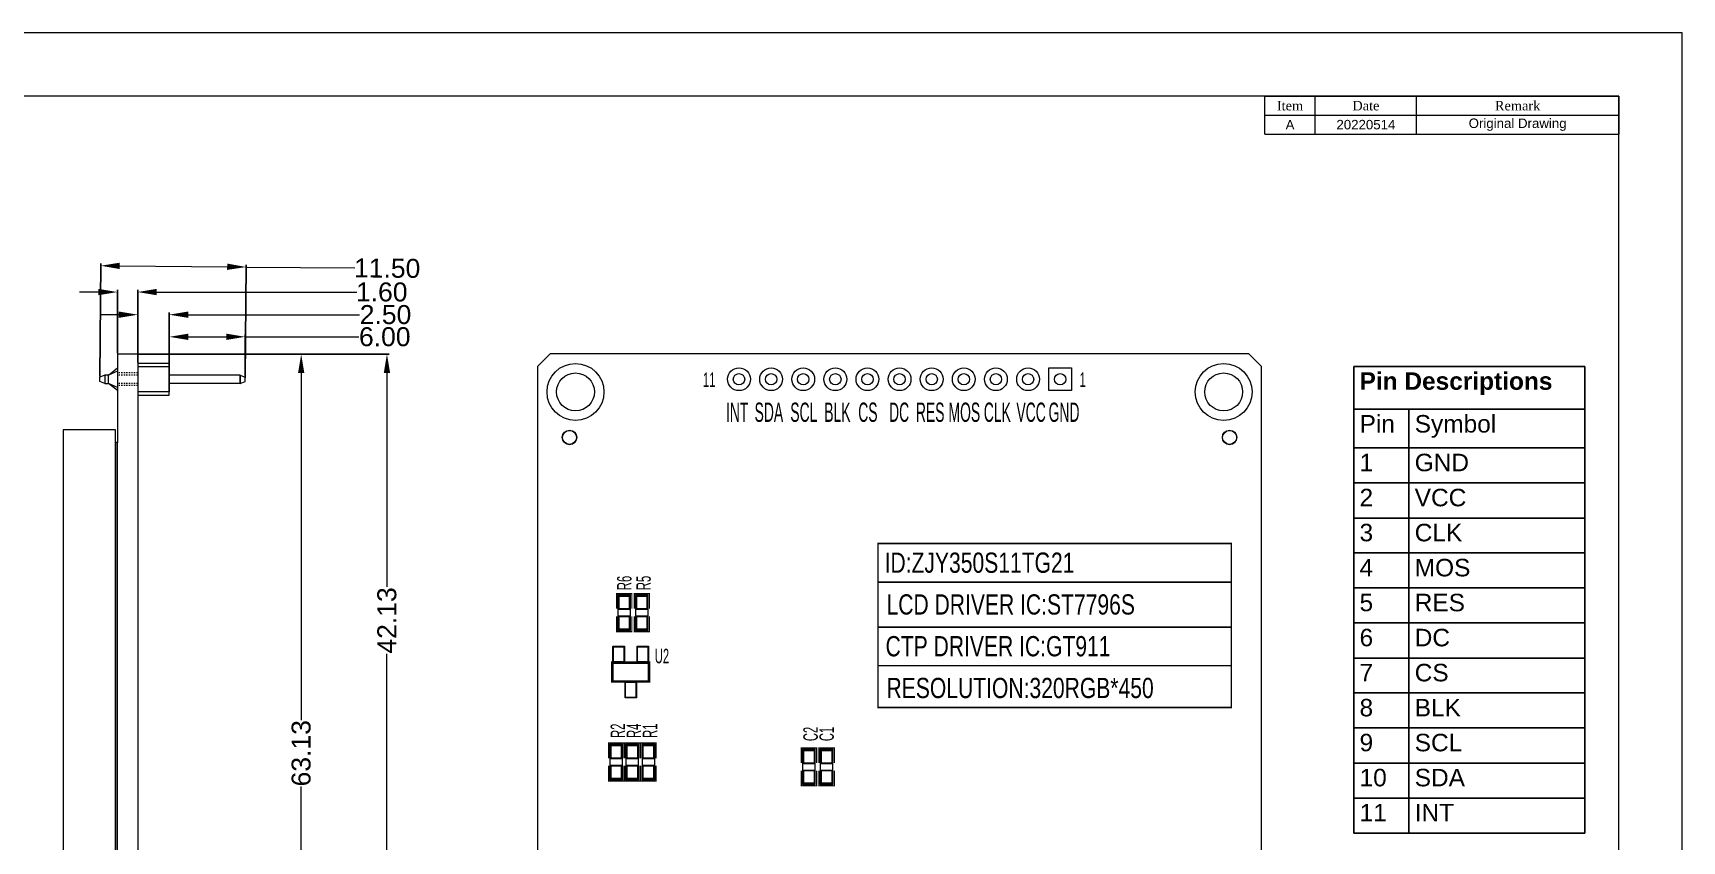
# Model space of a CAD drawing. Header units: millimetres. Extents: x 0 to 240, y 0 to 160.
# Drawn here: x 109.6 to 240, y 96.1 to 160 of the extents above; entities that cross this region are included whole.
import ezdxf

# ---------------------------------------------------------------- set-up
doc = ezdxf.new("R2010")
doc.units = ezdxf.units.MM
doc.linetypes.add('HIDDEN', pattern=[0.2, 0.1, -0.1])
doc.layers.add('02___PRT_ALL_AXES', color=7, linetype='Continuous', lineweight=5)
doc.layers.add('DEFAULT_2', color=8, linetype='HIDDEN', lineweight=5)
for name, color, linetype in [('BG_OUTLINE', 254, 'Continuous'), ('BG_SILKSCREEN_TOP', 7, 'Continuous'), ('Frame', 7, 'Continuous'), ('PG_ASSEMBLY_TOP', 111, 'Continuous'), ('PG_SILKSCREEN_TOP', 7, 'Continuous'), ('PIN_PASTEMASK_TOP', 85, 'Continuous'), ('PIN_SOLDERMASK_BOTTOM', 85, 'Continuous'), ('PIN_SOLDERMASK_TOP', 85, 'Continuous'), ('RD_SILKSCREEN_TOP', 7, 'Continuous')]:
    doc.layers.add(name, color=color, linetype=linetype)
doc.styles.get("Standard").update_dxf_attribs({"font": 'arial.ttf'})
doc.dimstyles.get("Standard").update_dxf_attribs({"dimtxt": 1.5, "dimasz": 1.5, "dimexe": 0.18, "dimexo": 0.0625, "dimgap": 0.09, "dimtad": 0, "dimzin": 0, "dimdsep": 46, "dimtxsty": 'Standard', "dimcen": 0.09, "dimadec": 0, "dimazin": 0, "dimtfac": 1, "dimtofl": 0, "dimtmove": 0, "dimatfit": 3, "dimfxl": 1, "dimtolj": 1, "dimtzin": 0, "dimlwd": 0, "dimarcsym": 0})

# ---------------------------------------------------------------- blocks, each defined once
blk = doc.blocks.new('*T35')
at = {"color": 0, "linetype": 'ByBlock', "lineweight": -2, "transparency": 16777216}
for p, q in [((0, 0), (18.27, 0)), ((0, 0), (0, -36.89)), ((18.27, 0), (18.27, -36.89)), ((0, -3.38), (18.27, -3.38)), ((4.36, -3.38), (4.36, -36.89)), ((0, -6.44), (18.27, -6.44)), ((0, -9.21), (18.27, -9.21)), ((0, -11.98), (18.27, -11.98)), ((0, -14.74), (18.27, -14.74)), ((0, -17.51), (18.27, -17.51)), ((0, -20.28), (18.27, -20.28)), ((0, -23.05), (18.27, -23.05)), ((0, -25.81), (18.27, -25.81)), ((0, -28.58), (18.27, -28.58)), ((0, -31.35), (18.27, -31.35)), ((0, -34.12), (18.27, -34.12)), ((0, -36.89), (18.27, -36.89))]:
    blk.add_line(p, q, dxfattribs=at)
at = {"color": 0, "lineweight": 0, "transparency": 16777216, "attachment_point": 1}
for s, insert, char_height, width in [('{\\fArial|b1|i0|c0|p34;\\C256;Pin Descriptions }', (0.46, -0.46), 1.3838, 17.3458), ('Pin', (0.46, -3.84), 1.384, 3.4407), ('Symbol', (4.82, -3.84), 1.384, 12.9826), ('1', (0.46, -6.9), 1.38, 3.4407), ('GND', (4.82, -6.9), 1.384, 12.9826), ('2', (0.46, -9.67), 1.38, 3.4407), ('VCC', (4.82, -9.67), 1.384, 12.9826), ('3', (0.46, -12.44), 1.38, 3.4407), ('CLK', (4.82, -12.44), 1.384, 12.9826), ('4', (0.46, -15.21), 1.38, 3.4407), ('MOS', (4.82, -15.21), 1.384, 12.9826), ('5', (0.46, -17.97), 1.38, 3.4407), ('RES', (4.82, -17.97), 1.384, 12.9826), ('6', (0.46, -20.74), 1.38, 3.4407), ('DC', (4.82, -20.74), 1.384, 12.9826), ('7', (0.46, -23.51), 1.38, 3.4407), ('CS', (4.82, -23.51), 1.384, 12.9826), ('8', (0.46, -26.28), 1.38, 3.4407), ('BLK', (4.82, -26.28), 1.384, 12.9826), ('9', (0.46, -29.04), 1.38, 3.4407), ('SCL', (4.82, -29.04), 1.384, 12.9826), ('10', (0.46, -31.81), 1.384, 3.4407), ('SDA', (4.82, -31.81), 1.384, 12.9826), ('11', (0.46, -34.58), 1.384, 3.4407), ('INT', (4.82, -34.58), 1.384, 12.9826)]:
    blk.add_mtext(s, dxfattribs=dict(at, insert=insert, char_height=char_height, width=width))
blk = doc.blocks.new('*D69')
at = {"color": 0, "linetype": 'Continuous', "lineweight": -2, "transparency": 16777216}
for p, q in [((120.37, 132.85), (120.37, 136.16)), ((126.37, 132.85), (126.37, 136.16))]:
    blk.add_line(p, q, dxfattribs=at)
at = {"color": 0, "linetype": 'Continuous', "lineweight": 0, "transparency": 16777216}
for p, q in [((121.87, 135.98), (124.87, 135.98)), ((126.37, 135.98), (135.37, 135.98))]:
    blk.add_line(p, q, dxfattribs=at)
for points in [[(121.87, 136.23), (121.87, 135.73), (120.37, 135.98)], [(124.87, 136.23), (124.87, 135.73), (126.37, 135.98)]]:
    blk.add_solid(points, dxfattribs=at)
at = {"layer": 'Defpoints', "color": 0, "linetype": 'Continuous', "lineweight": 0, "transparency": 16777216}
for p in [(120.37, 135.98), (120.37, 132.79), (126.37, 132.79)]:
    blk.add_point(p, dxfattribs=at)
at = {"color": 0, "linetype": 'Continuous', "lineweight": 0, "transparency": 16777216, "insert": (137.41, 135.98), "char_height": 1.5, "attachment_point": 5}
blk.add_mtext('\\A1;6.00', dxfattribs=at)
blk = doc.blocks.new('*D70')
at = {"color": 0, "linetype": 'Continuous', "lineweight": 0, "transparency": 16777216}
for p, q in [((116.37, 137.73), (114.87, 137.73)), ((121.87, 137.73), (135.42, 137.73))]:
    blk.add_line(p, q, dxfattribs=at)
at = {"color": 0, "linetype": 'Continuous', "lineweight": -2, "transparency": 16777216}
for p, q in [((117.87, 133.94), (117.87, 137.91)), ((120.37, 133.94), (120.37, 137.91))]:
    blk.add_line(p, q, dxfattribs=at)
at = {"color": 0, "linetype": 'Continuous', "lineweight": 0, "transparency": 16777216}
for points in [[(116.37, 137.98), (116.37, 137.48), (117.87, 137.73)], [(121.87, 137.98), (121.87, 137.48), (120.37, 137.73)]]:
    blk.add_solid(points, dxfattribs=at)
at = {"layer": 'Defpoints', "color": 0, "linetype": 'Continuous', "lineweight": 0, "transparency": 16777216}
for p in [(120.37, 137.73), (117.87, 133.87), (120.37, 133.87)]:
    blk.add_point(p, dxfattribs=at)
at = {"color": 0, "linetype": 'Continuous', "lineweight": 0, "transparency": 16777216, "insert": (137.47, 137.73), "char_height": 1.5, "attachment_point": 5}
blk.add_mtext('\\A1;2.50', dxfattribs=at)
blk = doc.blocks.new('*D71')
at = {"color": 0, "linetype": 'Continuous', "lineweight": -2, "transparency": 16777216}
for p, q in [((116.27, 134.69), (116.27, 139.7)), ((117.87, 134.69), (117.87, 139.7))]:
    blk.add_line(p, q, dxfattribs=at)
at = {"color": 0, "linetype": 'Continuous', "lineweight": 0, "transparency": 16777216}
for p, q in [((114.77, 139.52), (113.27, 139.52)), ((119.37, 139.52), (135.21, 139.52))]:
    blk.add_line(p, q, dxfattribs=at)
for points in [[(114.77, 139.77), (114.77, 139.27), (116.27, 139.52)], [(119.37, 139.77), (119.37, 139.27), (117.87, 139.52)]]:
    blk.add_solid(points, dxfattribs=at)
at = {"layer": 'Defpoints', "color": 0, "linetype": 'Continuous', "lineweight": 0, "transparency": 16777216}
for p in [(117.87, 139.52), (116.27, 134.62), (117.87, 134.62)]:
    blk.add_point(p, dxfattribs=at)
at = {"color": 0, "linetype": 'Continuous', "lineweight": 0, "transparency": 16777216, "insert": (137.17, 139.52), "char_height": 1.5, "attachment_point": 5}
blk.add_mtext('\\A1;1.60', dxfattribs=at)
blk = doc.blocks.new('*D72')
at = {"color": 0, "linetype": 'Continuous', "lineweight": -2, "transparency": 16777216}
for p, q in [((114.87, 132.85), (114.95, 141.78)), ((126.37, 132.75), (126.45, 141.68))]:
    blk.add_line(p, q, dxfattribs=at)
at = {"color": 0, "linetype": 'Continuous', "lineweight": 0, "transparency": 16777216}
for p, q in [((116.45, 141.59), (124.95, 141.52)), ((126.45, 141.5), (135.05, 141.43))]:
    blk.add_line(p, q, dxfattribs=at)
for points in [[(116.45, 141.84), (116.44, 141.34), (114.95, 141.6)], [(124.95, 141.77), (124.94, 141.27), (126.45, 141.5)]]:
    blk.add_solid(points, dxfattribs=at)
at = {"layer": 'Defpoints', "color": 0, "linetype": 'Continuous', "lineweight": 0, "transparency": 16777216}
for p in [(126.45, 141.5), (114.87, 132.79), (126.37, 132.69)]:
    blk.add_point(p, dxfattribs=at)
at = {"color": 0, "linetype": 'Continuous', "lineweight": 0, "transparency": 16777216, "insert": (137.6, 141.4), "char_height": 1.5, "attachment_point": 5, "rotation": 359.4971}
blk.add_mtext('\\A1;11.50', dxfattribs=at)
blk = doc.blocks.new('*D77')
at = {"color": 0, "linetype": 'Continuous', "lineweight": -2, "transparency": 16777216}
for p, q in [((117.93, 134.62), (137.76, 134.62)), ((117.93, 92.49), (137.76, 92.49))]:
    blk.add_line(p, q, dxfattribs=at)
at = {"color": 0, "linetype": 'Continuous', "lineweight": 0, "transparency": 16777216}
for p, q in [((137.58, 133.12), (137.58, 116.21)), ((137.58, 93.99), (137.58, 110.91))]:
    blk.add_line(p, q, dxfattribs=at)
for points in [[(137.33, 133.12), (137.83, 133.12), (137.58, 134.62)], [(137.33, 93.99), (137.83, 93.99), (137.58, 92.49)]]:
    blk.add_solid(points, dxfattribs=at)
at = {"layer": 'Defpoints', "color": 0, "linetype": 'Continuous', "lineweight": 0, "transparency": 16777216}
for p in [(117.87, 134.62), (117.87, 92.49), (137.58, 92.49)]:
    blk.add_point(p, dxfattribs=at)
at = {"color": 0, "linetype": 'Continuous', "lineweight": 0, "transparency": 16777216, "insert": (137.58, 113.56), "char_height": 1.5, "attachment_point": 5, "rotation": 90}
blk.add_mtext('\\A1;42.13', dxfattribs=at)
blk = doc.blocks.new('*D78')
at = {"color": 0, "linetype": 'Continuous', "lineweight": -2, "transparency": 16777216}
for p, q in [((117.93, 134.62), (130.98, 134.62)), ((117.93, 71.49), (130.98, 71.49))]:
    blk.add_line(p, q, dxfattribs=at)
at = {"color": 0, "linetype": 'Continuous', "lineweight": 0, "transparency": 16777216}
for p, q in [((130.8, 133.12), (130.8, 105.68)), ((130.8, 72.99), (130.8, 100.43))]:
    blk.add_line(p, q, dxfattribs=at)
for points in [[(130.55, 133.12), (131.05, 133.12), (130.8, 134.62)], [(130.55, 72.99), (131.05, 72.99), (130.8, 71.49)]]:
    blk.add_solid(points, dxfattribs=at)
at = {"layer": 'Defpoints', "color": 0, "linetype": 'Continuous', "lineweight": 0, "transparency": 16777216}
for p in [(117.87, 134.62), (117.87, 71.49), (130.8, 71.49)]:
    blk.add_point(p, dxfattribs=at)
at = {"color": 0, "linetype": 'Continuous', "lineweight": 0, "transparency": 16777216, "insert": (130.8, 103.06), "char_height": 1.5, "attachment_point": 5, "rotation": 90}
blk.add_mtext('\\A1;63.13', dxfattribs=at)

msp = doc.modelspace()

# ---------------------------------------------------------------- hatches: boundary and pattern name
at = {"lineweight": 0}
h = msp.add_hatch(dxfattribs=at)
h.set_pattern_fill('ANSI31', color=3, scale=10)
h.paths.add_polyline_path([(94.401, 98.775), (96.569, 98.775), (96.569, 112.475), (94.401, 112.475)])
h.paths.add_polyline_path([(201.125, 52.657), (226.051, 52.657), (226.051, 80.481), (201.125, 80.481)], flags=9)
h.paths.add_polyline_path([(38.987, 112.977), (41.772, 112.977), (41.772, 114.947), (38.987, 114.947)], flags=9)
h.paths.add_polyline_path([(41.501, 112.977), (44.181, 112.977), (44.181, 114.947), (41.501, 114.947)], flags=9)
h.paths.add_polyline_path([(43.99, 113.028), (46.511, 113.028), (46.511, 114.998), (43.99, 114.998)], flags=9)
h.paths.add_polyline_path([(46.302, 113.003), (48.93, 113.003), (48.93, 114.973), (46.302, 114.973)], flags=9)
h.paths.add_polyline_path([(48.918, 113.028), (51.545, 113.028), (51.545, 114.998), (48.918, 114.998)], flags=9)
h.paths.add_polyline_path([(51.75, 113.028), (53.79, 113.028), (53.79, 114.998), (51.75, 114.998)], flags=9)
h.paths.add_polyline_path([(54.417, 112.977), (56.405, 112.977), (56.405, 114.947), (54.417, 114.947)], flags=9)
h.paths.add_polyline_path([(56.676, 113.01), (59.122, 113.01), (59.122, 114.915), (56.676, 114.915)], flags=9)
h.paths.add_polyline_path([(42.024, 93.808), (57.355, 93.808), (57.355, 97.804), (42.024, 97.804)], flags=9)
h.paths.add_polyline_path([(92.798, 8.188), (128.015, 8.188), (128.015, 13.014), (92.798, 13.014)], flags=9)
h.paths.add_polyline_path([(96.778, 11.758), (124.843, 11.758), (124.843, 16.583), (96.778, 16.583)], flags=9)
h.paths.add_polyline_path([(90.56, 36.753), (136.503, 36.753), (136.503, 41.579), (90.56, 41.579)], flags=9)
h.paths.add_polyline_path([(12.906, 15.417), (58.673, 15.417), (58.673, 43.024), (12.906, 43.024)], flags=9)
h.paths.add_polyline_path([(129.416, 28.209), (142.035, 28.209), (142.035, 32.693), (129.416, 32.693)], flags=9)
h.paths.add_polyline_path([(71.207, 27.195), (81.654, 27.195), (81.654, 33.191), (71.207, 33.191)], flags=9)
h.paths.add_polyline_path([(189.314, 14.056), (214.505, 14.056), (214.505, 17.118), (189.314, 17.118)], flags=9)
h.paths.add_polyline_path([(192.487, 4.97), (197.524, 4.97), (197.524, 6.516), (192.487, 6.516)], flags=9)
h.paths.add_polyline_path([(217.741, 7.965), (220.27, 7.965), (220.27, 9.511), (217.741, 9.511)], flags=9)
h.paths.add_polyline_path([(193.694, 6.465), (196.224, 6.465), (196.224, 8.011), (193.694, 8.011)], flags=9)
h.paths.add_polyline_path([(224.013, 14.227), (230.437, 14.227), (230.437, 15.257), (224.013, 15.257)], flags=9)
h.paths.add_polyline_path([(232.725, 13.965), (233.802, 13.965), (233.802, 15.511), (232.725, 15.511)], flags=9)
h.paths.add_polyline_path([(184.31, 4.964), (185.843, 4.964), (185.843, 6.509), (184.31, 6.509)], flags=9)
h.paths.add_polyline_path([(166.412, 14.183), (175.514, 14.183), (175.514, 17.034), (166.412, 17.034)], flags=9)
h.paths.add_polyline_path([(223.599, 9.569), (234.398, 9.569), (234.398, 11.115), (223.599, 11.115)], flags=9)
h.paths.add_polyline_path([(232.076, 15.456), (234.512, 15.456), (234.512, 17.057), (232.076, 17.057)], flags=9)
h.paths.add_polyline_path([(231.84, 6.447), (234.122, 6.447), (234.122, 8.048), (231.84, 8.048)], flags=9)
h.paths.add_polyline_path([(232.151, 4.948), (233.879, 4.948), (233.879, 6.549), (232.151, 6.549)], flags=9)
h.paths.add_polyline_path([(223.594, 6.447), (226.368, 6.447), (226.368, 8.048), (223.594, 8.048)], flags=9)
h.paths.add_polyline_path([(224.108, 4.956), (225.898, 4.956), (225.898, 6.557), (224.108, 6.557)], flags=9)
h.paths.add_polyline_path([(201.827, 7.965), (204.182, 7.965), (204.182, 9.511), (201.827, 9.511)], flags=9)
h.paths.add_polyline_path([(208.546, 7.965), (213.464, 7.965), (213.464, 9.511), (208.546, 9.511)], flags=9)
h.paths.add_polyline_path([(226.939, 12.446), (231.065, 12.446), (231.065, 14.047), (226.939, 14.047)], flags=9)
h.paths.add_polyline_path([(227.547, 6.447), (230.384, 6.447), (230.384, 8.048), (227.547, 8.048)], flags=9)
h.paths.add_polyline_path([(227.523, 4.947), (230.482, 4.947), (230.482, 6.548), (227.523, 6.548)], flags=9)
h.paths.add_polyline_path([(224.273, 15.789), (229.715, 15.789), (229.715, 16.856), (224.273, 16.856)], flags=9)
h.paths.add_polyline_path([(193.299, 7.956), (196.687, 7.956), (196.687, 9.557), (193.299, 9.557)], flags=9)
h.paths.add_polyline_path([(188.16, 6.567), (189.828, 6.567), (189.828, 8.169), (188.16, 8.169)], flags=9)
h.paths.add_polyline_path([(187.773, 4.956), (190.239, 4.956), (190.239, 6.557), (187.773, 6.557)], flags=9)
h.paths.add_polyline_path([(187.766, 10.946), (190.232, 10.946), (190.232, 12.547), (187.766, 12.547)], flags=9)
h.paths.add_polyline_path([(176.994, 9.789), (183.006, 9.789), (183.006, 10.856), (176.994, 10.856)], flags=9)
h.paths.add_polyline_path([(177.375, 6.446), (182.611, 6.446), (182.611, 8.047), (177.375, 8.047)], flags=9)
h.paths.add_polyline_path([(178.471, 5.058), (181.552, 5.058), (181.552, 6.659), (178.471, 6.659)], flags=9)
h.paths.add_polyline_path([(179.598, 7.946), (184.4, 7.946), (184.4, 9.547), (179.598, 9.547)], flags=9)
h.paths.add_polyline_path([(178.824, 10.947), (181.17, 10.947), (181.17, 12.549), (178.824, 12.549)], flags=9)
h.paths.add_polyline_path([(177.772, 12.788), (186.224, 12.788), (186.224, 13.856), (177.772, 13.856)], flags=9)
h.paths.add_polyline_path([(183.949, 10.948), (186.047, 10.948), (186.047, 12.549), (183.949, 12.549)], flags=9)
h.paths.add_polyline_path([(183.801, 6.471), (186.207, 6.471), (186.207, 8.016), (183.801, 8.016)], flags=9)
h.paths.add_polyline_path([(191.812, 10.438), (218.742, 10.438), (218.742, 13.247), (191.812, 13.247)], flags=9)
h.paths.add_polyline_path([(70.671, 118.753), (70.671, 123.582), (67.58, 123.582), (67.58, 118.753)], flags=9)
h.paths.add_polyline_path([(73.669, 118.761), (73.669, 123.59), (70.578, 123.59), (70.578, 118.761)], flags=9)
h.paths.add_polyline_path([(70.584, 102.564), (70.584, 108.558), (67.493, 108.558), (67.493, 102.564)], flags=9)
h.paths.add_polyline_path([(67.741, 100.457), (67.741, 110.641), (64.65, 110.641), (64.65, 100.457)], flags=9)
h.paths.add_polyline_path([(75.88, 99.084), (75.88, 112.18), (72.789, 112.18), (72.789, 99.084)], flags=9)
h.paths.add_polyline_path([(66.876, 124.989), (71.704, 124.989), (71.704, 128.08), (66.876, 128.08)], flags=9)
h.paths.add_polyline_path([(66.901, 128.29), (71.73, 128.29), (71.73, 131.381), (66.901, 131.381)], flags=9)
h.paths.add_polyline_path([(47.012, 134.228), (53.006, 134.228), (53.006, 137.319), (47.012, 137.319)], flags=9)
h.paths.add_polyline_path([(43.794, 128.547), (53.979, 128.547), (53.979, 131.638), (43.794, 131.638)], flags=9)
h.paths.add_polyline_path([(42.812, 138.476), (55.908, 138.476), (55.908, 141.567), (42.812, 141.567)], flags=9)
h.paths.add_polyline_path([(48.155, 120.642), (52.984, 120.642), (52.984, 123.733), (48.155, 123.733)], flags=9)
h.paths.add_polyline_path([(35.041, 120.65), (39.87, 120.65), (39.87, 123.741), (35.041, 123.741)], flags=9)
h.paths.add_polyline_path([(30.59, 120.112), (30.59, 124.94), (27.499, 124.94), (27.499, 120.112)], flags=9)
h.paths.add_polyline_path([(36.848, 92.184), (40.434, 84.288), (43.248, 85.567), (39.662, 93.462)], flags=9)
h.paths.add_polyline_path([(29.575, 83.043), (34.902, 90.75), (32.36, 92.507), (27.032, 84.8)], flags=9)
h.paths.add_polyline_path([(33.199, 102.564), (33.199, 108.558), (30.108, 108.558), (30.108, 102.564)], flags=9)
h.paths.add_polyline_path([(46.27, 81.171), (52.264, 81.171), (52.264, 84.262), (46.27, 84.262)], flags=9)
h.paths.add_polyline_path([(107.388, 133.339), (115.436, 133.339), (115.436, 138.491), (107.388, 138.491)], flags=9)
h.paths.add_polyline_path([(108.262, 122.368), (114.367, 122.368), (114.367, 127.52), (108.262, 127.52)], flags=9)
h.paths.add_polyline_path([(106.678, 127.975), (114.725, 127.975), (114.725, 133.127), (106.678, 133.127)], flags=9)

# ---------------------------------------------------------------- linework, layer by layer
for p, q in [((207, 155), (219, 155)), ((219, 155), (235, 155)), ((235, 155), (235, 152))]:
    msp.add_line(p, q, dxfattribs=at)
at = {"color": 5, "linetype": 'Continuous', "lineweight": 0}
for p, q in [((116.269, 134.624), (117.869, 134.624)), ((116.269, 134.624), (116.269, 128.624)), ((117.869, 134.624), (117.869, 38.104)), ((116.269, 128.624), (116.269, 127.624)), ((116.269, 128.624), (116.269, 127.624))]:
    msp.add_line(p, q, dxfattribs=at)
at = {"color": 4, "linetype": 'Continuous', "lineweight": 0}
for p, q in [((115.569, 132.949), (116.269, 133.524)), ((116.269, 133.26), (115.569, 132.949)), ((115.269, 132.949), (114.869, 132.789)), ((114.869, 132.459), (114.869, 132.789)), ((115.269, 132.299), (114.869, 132.459)), ((115.569, 132.949), (115.269, 132.949)), ((115.569, 132.949), (115.269, 132.949)), ((115.269, 132.949), (115.269, 132.299)), ((115.269, 132.299), (115.569, 132.299)), ((115.569, 132.299), (115.569, 132.949)), ((116.269, 131.987), (115.569, 132.299)), ((116.269, 131.724), (115.569, 132.299)), ((125.969, 132.949), (120.369, 132.949)), ((125.969, 132.299), (120.369, 132.299)), ((125.969, 132.949), (126.369, 132.789)), ((125.969, 132.299), (125.969, 132.949)), ((125.969, 132.459), (125.969, 132.789)), ((125.969, 132.299), (126.369, 132.459)), ((126.369, 132.459), (126.369, 132.789))]:
    msp.add_line(p, q, dxfattribs=at)
at = {"color": 4, "lineweight": 0}
for p, q in [((117.869, 133.624), (120.369, 133.624)), ((120.369, 133.624), (120.369, 131.624)), ((120.369, 132.949), (120.369, 132.299)), ((125.969, 132.949), (125.969, 132.299)), ((125.969, 132.949), (125.969, 132.299)), ((120.369, 131.624), (117.869, 131.624))]:
    msp.add_line(p, q, dxfattribs=at)
at = {"color": 6, "linetype": 'Continuous', "lineweight": 0}
for p, q in [((116.119, 128.624), (111.989, 128.624)), ((111.989, 128.624), (111.989, 127.624)), ((116.119, 44.104), (116.119, 128.624)), ((111.989, 127.624), (111.989, 44.104))]:
    msp.add_line(p, q, dxfattribs=at)
at = {"color": 11, "linetype": 'Continuous', "lineweight": 0, "true_color": 0xf27172}
for p, q in [((116.269, 127.624), (116.119, 127.624)), ((116.119, 127.624), (116.119, 45.104)), ((116.269, 45.104), (116.269, 127.624))]:
    msp.add_line(p, q, dxfattribs=at)
at = {"lineweight": 0}
for points in [[(0, 0), (240, 0), (240, 160), (0, 160)], [(5, 5), (235, 5), (235, 155), (5, 155)]]:
    msp.add_lwpolyline(points, close=True, dxfattribs=at)
at = {"color": 4, "lineweight": 0}
msp.add_lwpolyline([(117.869, 131.374), (120.369, 131.374), (120.369, 133.874), (117.869, 133.874)], close=True, dxfattribs=at)
at = {"color": 1, "linetype": 'Continuous', "lineweight": 0}
for centre, radius in [((152.492, 131.624), 2.25), ((152.492, 131.624), 1.5), ((203.752, 131.624), 2.25), ((203.752, 131.624), 1.5)]:
    msp.add_circle(centre, radius, dxfattribs=at)
at = {"linetype": 'Continuous', "lineweight": 0}
for centre, radius in [((165.422, 132.624), 0.45), ((167.962, 132.624), 0.45), ((170.502, 132.624), 0.45), ((173.042, 132.624), 0.45), ((175.582, 132.624), 0.45), ((178.122, 132.624), 0.45), ((180.662, 132.624), 0.45), ((183.202, 132.624), 0.45), ((185.742, 132.624), 0.45), ((188.282, 132.624), 0.45), ((190.822, 132.624), 0.45), ((152.022, 128.029), 0.575), ((152.022, 128.029), 0.55), ((204.222, 128.029), 0.575), ((204.222, 128.029), 0.55)]:
    msp.add_circle(centre, radius, dxfattribs=at)
at = {"layer": '02___PRT_ALL_AXES', "color": 4, "linetype": 'HIDDEN', "lineweight": 0}
for p, q in [((117.869, 133.124), (116.269, 133.124)), ((117.869, 132.124), (116.269, 132.124))]:
    msp.add_line(p, q, dxfattribs=at)
at = {"layer": 'BG_OUTLINE', "color": 5, "lineweight": 0}
msp.add_lwpolyline([(150.492, 38.104), (160.492, 38.104), (161.492, 39.104), (161.492, 44.104), (194.752, 44.104), (194.752, 39.104), (195.752, 38.104), (205.752, 38.104), (206.752, 39.104), (206.752, 133.624), (205.752, 134.624), (150.492, 134.624), (149.492, 133.624), (149.492, 39.104), (150.492, 38.104)], dxfattribs=at)
at = {"layer": 'BG_SILKSCREEN_TOP', "lineweight": 0}
msp.add_lwpolyline([(176.416, 119.384, 0.127, 0.127, 0), (176.416, 106.684, 0.127, 0.127, 0), (204.356, 106.684, 0.127, 0.127, 0), (204.356, 119.638, 0.127, 0.127, 0), (176.416, 119.638, 0.127, 0.127, 0), (176.416, 116.59, 0.127, 0.127, 0), (204.356, 116.59, 0.127, 0.127, 0), (204.356, 113.034, 0.127, 0.127, 0), (176.416, 113.034, 0.127, 0.127, 0), (176.416, 109.986, 0.127, 0.127, 0), (204.356, 109.986, 0.127, 0.127, 0)], format="xyseb", dxfattribs=at)
at = {"layer": 'DEFAULT_2', "color": 4, "linetype": 'HIDDEN', "lineweight": 0}
for p, q in [((117.869, 132.949), (116.269, 132.949)), ((117.869, 132.299), (116.269, 132.299))]:
    msp.add_line(p, q, dxfattribs=at)
at = {"layer": 'Frame', "lineweight": 0}
for p, q in [((207, 152), (207, 155)), ((211, 152), (211, 155)), ((219, 152), (219, 155)), ((207, 153.5), (235, 153.5)), ((207, 152), (235, 152))]:
    msp.add_line(p, q, dxfattribs=at)
at = {"layer": 'PG_ASSEMBLY_TOP', "lineweight": 0}
for points in [[(155.85, 115.577), (155.85, 112.777), (156.85, 112.777), (156.85, 115.577), (155.85, 115.577)], [(157.247, 115.577), (157.247, 112.777), (158.247, 112.777), (158.247, 115.577), (157.247, 115.577)], [(158.308, 110.228), (155.408, 110.228), (155.408, 108.728), (158.308, 108.728), (158.308, 110.228)], [(155.215, 103.766), (155.215, 100.966), (156.215, 100.966), (156.215, 103.766), (155.215, 103.766)], [(156.485, 103.766), (156.485, 100.966), (157.485, 100.966), (157.485, 103.766), (156.485, 103.766)], [(157.755, 103.766), (157.755, 100.966), (158.755, 100.966), (158.755, 103.766), (157.755, 103.766)], [(170.455, 103.385), (170.455, 100.585), (171.455, 100.585), (171.455, 103.385), (170.455, 103.385)], [(171.852, 103.385), (171.852, 100.585), (172.852, 100.585), (172.852, 103.385), (171.852, 103.385)]]:
    msp.add_lwpolyline(points, dxfattribs=at)
at = {"layer": 'PG_SILKSCREEN_TOP', "lineweight": 0}
for points in [[(156.95, 114.477, 0.1, 0.1, 0), (156.95, 115.677, 0.1, 0.1, 0), (155.75, 115.677, 0.1, 0.1, 0), (155.75, 114.477, 0.1, 0.1, 0)], [(158.347, 114.477, 0.1, 0.1, 0), (158.347, 115.677, 0.1, 0.1, 0), (157.147, 115.677, 0.1, 0.1, 0), (157.147, 114.477, 0.1, 0.1, 0)], [(156.95, 113.877, 0.1, 0.1, 0), (156.95, 112.677, 0.1, 0.1, 0), (155.75, 112.677, 0.1, 0.1, 0), (155.75, 113.877, 0.1, 0.1, 0)], [(158.347, 113.877, 0.1, 0.1, 0), (158.347, 112.677, 0.1, 0.1, 0), (157.147, 112.677, 0.1, 0.1, 0), (157.147, 113.877, 0.1, 0.1, 0)], [(158.308, 110.228, 0.2, 0.2, 0), (155.408, 110.228, 0.2, 0.2, 0), (155.408, 108.728, 0.2, 0.2, 0), (158.308, 108.728, 0.2, 0.2, 0), (158.308, 110.228, 0.2, 0.2, 0)], [(156.315, 102.666, 0.1, 0.1, 0), (156.315, 103.866, 0.1, 0.1, 0), (155.115, 103.866, 0.1, 0.1, 0), (155.115, 102.666, 0.1, 0.1, 0)], [(157.585, 102.666, 0.1, 0.1, 0), (157.585, 103.866, 0.1, 0.1, 0), (156.385, 103.866, 0.1, 0.1, 0), (156.385, 102.666, 0.1, 0.1, 0)], [(158.855, 102.666, 0.1, 0.1, 0), (158.855, 103.866, 0.1, 0.1, 0), (157.655, 103.866, 0.1, 0.1, 0), (157.655, 102.666, 0.1, 0.1, 0)], [(171.555, 102.285, 0.1, 0.1, 0), (171.555, 103.485, 0.1, 0.1, 0), (170.355, 103.485, 0.1, 0.1, 0), (170.355, 102.285, 0.1, 0.1, 0)], [(172.952, 102.285, 0.1, 0.1, 0), (172.952, 103.485, 0.1, 0.1, 0), (171.752, 103.485, 0.1, 0.1, 0), (171.752, 102.285, 0.1, 0.1, 0)], [(156.315, 102.066, 0.1, 0.1, 0), (156.315, 100.866, 0.1, 0.1, 0), (155.115, 100.866, 0.1, 0.1, 0), (155.115, 102.066, 0.1, 0.1, 0)], [(157.585, 102.066, 0.1, 0.1, 0), (157.585, 100.866, 0.1, 0.1, 0), (156.385, 100.866, 0.1, 0.1, 0), (156.385, 102.066, 0.1, 0.1, 0)], [(158.855, 102.066, 0.1, 0.1, 0), (158.855, 100.866, 0.1, 0.1, 0), (157.655, 100.866, 0.1, 0.1, 0), (157.655, 102.066, 0.1, 0.1, 0)], [(171.555, 101.685, 0.1, 0.1, 0), (171.555, 100.485, 0.1, 0.1, 0), (170.355, 100.485, 0.1, 0.1, 0), (170.355, 101.685, 0.1, 0.1, 0)], [(172.952, 101.685, 0.1, 0.1, 0), (172.952, 100.485, 0.1, 0.1, 0), (171.752, 100.485, 0.1, 0.1, 0), (171.752, 101.685, 0.1, 0.1, 0)]]:
    msp.add_lwpolyline(points, format="xyseb", dxfattribs=at)
at = {"layer": 'PIN_PASTEMASK_TOP', "lineweight": 0}
for points in [[(155.95, 115.477), (156.75, 115.477), (156.75, 114.477), (155.95, 114.477)], [(157.347, 115.477), (158.147, 115.477), (158.147, 114.477), (157.347, 114.477)], [(155.95, 113.877), (156.75, 113.877), (156.75, 112.877), (155.95, 112.877)], [(157.347, 113.877), (158.147, 113.877), (158.147, 112.877), (157.347, 112.877)], [(156.308, 111.478), (156.308, 110.278), (155.508, 110.278), (155.508, 111.478)], [(158.208, 111.478), (158.208, 110.278), (157.408, 110.278), (157.408, 111.478)], [(157.258, 108.678), (157.258, 107.478), (156.458, 107.478), (156.458, 108.678)], [(155.315, 103.666), (156.115, 103.666), (156.115, 102.666), (155.315, 102.666)], [(156.585, 103.666), (157.385, 103.666), (157.385, 102.666), (156.585, 102.666)], [(157.855, 103.666), (158.655, 103.666), (158.655, 102.666), (157.855, 102.666)], [(170.555, 103.285), (171.355, 103.285), (171.355, 102.285), (170.555, 102.285)], [(171.952, 103.285), (172.752, 103.285), (172.752, 102.285), (171.952, 102.285)], [(155.315, 102.066), (156.115, 102.066), (156.115, 101.066), (155.315, 101.066)], [(156.585, 102.066), (157.385, 102.066), (157.385, 101.066), (156.585, 101.066)], [(157.855, 102.066), (158.655, 102.066), (158.655, 101.066), (157.855, 101.066)], [(170.555, 101.685), (171.355, 101.685), (171.355, 100.685), (170.555, 100.685)], [(171.952, 101.685), (172.752, 101.685), (172.752, 100.685), (171.952, 100.685)]]:
    msp.add_lwpolyline(points, close=True, dxfattribs=at)
at = {"layer": 'PIN_SOLDERMASK_BOTTOM', "lineweight": 0}
msp.add_lwpolyline([(191.722, 133.524), (191.722, 131.724), (189.922, 131.724), (189.922, 133.524)], close=True, dxfattribs=at)
for centre in [(165.422, 132.624), (167.962, 132.624), (170.502, 132.624), (173.042, 132.624), (175.582, 132.624), (178.122, 132.624), (180.662, 132.624), (183.202, 132.624), (185.742, 132.624), (188.282, 132.624)]:
    msp.add_circle(centre, 0.9, dxfattribs=at)
at = {"layer": 'PIN_SOLDERMASK_TOP', "lineweight": 0}
for points in [[(191.722, 133.524), (191.722, 131.724), (189.922, 131.724), (189.922, 133.524)], [(155.9, 115.527), (156.8, 115.527), (156.8, 114.427), (155.9, 114.427)], [(157.297, 115.527), (158.197, 115.527), (158.197, 114.427), (157.297, 114.427)], [(155.9, 113.927), (156.8, 113.927), (156.8, 112.827), (155.9, 112.827)], [(157.297, 113.927), (158.197, 113.927), (158.197, 112.827), (157.297, 112.827)], [(156.358, 111.528), (156.358, 110.228), (155.458, 110.228), (155.458, 111.528)], [(158.258, 111.528), (158.258, 110.228), (157.358, 110.228), (157.358, 111.528)], [(157.308, 108.728), (157.308, 107.428), (156.408, 107.428), (156.408, 108.728)], [(155.265, 103.716), (156.165, 103.716), (156.165, 102.616), (155.265, 102.616)], [(156.535, 103.716), (157.435, 103.716), (157.435, 102.616), (156.535, 102.616)], [(157.805, 103.716), (158.705, 103.716), (158.705, 102.616), (157.805, 102.616)], [(170.505, 103.335), (171.405, 103.335), (171.405, 102.235), (170.505, 102.235)], [(171.902, 103.335), (172.802, 103.335), (172.802, 102.235), (171.902, 102.235)], [(155.265, 102.116), (156.165, 102.116), (156.165, 101.016), (155.265, 101.016)], [(156.535, 102.116), (157.435, 102.116), (157.435, 101.016), (156.535, 101.016)], [(157.805, 102.116), (158.705, 102.116), (158.705, 101.016), (157.805, 101.016)], [(170.505, 101.735), (171.405, 101.735), (171.405, 100.635), (170.505, 100.635)], [(171.902, 101.735), (172.802, 101.735), (172.802, 100.635), (171.902, 100.635)]]:
    msp.add_lwpolyline(points, close=True, dxfattribs=at)
for centre in [(165.422, 132.624), (167.962, 132.624), (170.502, 132.624), (173.042, 132.624), (175.582, 132.624), (178.122, 132.624), (180.662, 132.624), (183.202, 132.624), (185.742, 132.624), (188.282, 132.624)]:
    msp.add_circle(centre, 0.9, dxfattribs=at)

# ---------------------------------------------------------------- block references
msp.add_blockref('*T35', (214.04, 133.637))

# ---------------------------------------------------------------- texts
at = {"layer": 'BG_SILKSCREEN_TOP', "color": 5, "lineweight": 0}
for s, height, width, p in [('11', 1.143, 0.555556, (162.573, 132.02)), ('1', 1.143, 0.555556, (192.354, 132.02)), ('INT', 1.524, 0.516667, (164.393, 129.258)), ('SDA', 1.524, 0.516667, (166.654, 129.258)), ('SCL', 1.524, 0.516667, (169.481, 129.258)), ('BLK', 1.524, 0.516667, (172.167, 129.258)), ('CS', 1.524, 0.516667, (174.853, 129.258)), ('DC', 1.524, 0.516667, (177.291, 129.258)), ('RES', 1.524, 0.516667, (179.411, 129.258)), ('MOS', 1.524, 0.516667, (181.991, 129.258)), ('CLK', 1.524, 0.516667, (184.782, 129.258)), ('VCC', 1.524, 0.516667, (187.362, 129.258)), ('GND', 1.524, 0.516667, (189.906, 129.258))]:
    msp.add_text(s, height=height, dxfattribs=dict(at, width=width)).set_placement(p)
at = {"layer": 'BG_SILKSCREEN_TOP', "lineweight": 0, "width": 0.746032}
for s, p in [('ID:ZJY350S11TG21', (176.937, 117.326)), ('LCD DRIVER IC:ST7796S', (177.089, 114.024)), ('CTP DRIVER IC:GT911', (177.013, 110.722)), ('RESOLUTION:320RGB*450', (177.089, 107.42))]:
    msp.add_text(s, height=1.6002, dxfattribs=at).set_placement(p)
at = {"layer": 'Frame', "lineweight": 0, "char_height": 0.75, "attachment_point": 5}
for s, insert in [('{\\fTimes New Roman|b0|i0|c0|p18;Item}', (209, 154.25)), ('{\\fTimes New Roman|b0|i0|c0|p18;Date}', (215, 154.25)), ('{\\fTimes New Roman|b0|i0|c0|p18;Remark}', (227, 154.25)), ('A', (209, 152.75)), ('20220514', (215, 152.75)), ('Original Drawing', (227, 152.75))]:
    msp.add_mtext(s, dxfattribs=dict(at, insert=insert))
at = {"layer": 'RD_SILKSCREEN_TOP', "lineweight": 0, "width": 0.555556}
for s, p in [('R6', (156.921, 115.955)), ('R5', (158.445, 115.955)), ('R2', (156.413, 104.271)), ('R4', (157.683, 104.271)), ('R1', (158.953, 104.271)), ('C2', (171.653, 104.017)), ('C1', (172.923, 104.017))]:
    msp.add_text(s, height=1.143, rotation=90, dxfattribs=at).set_placement(p)
msp.add_text('U2', height=1.143, dxfattribs=at).set_placement((158.763, 110.176))

# ---------------------------------------------------------------- dimensions: what is measured, and where the dimension line sits
at = {"linetype": 'Continuous', "lineweight": 0}
dim = msp.add_linear_dim(base=(126.446, 141.502), p1=(114.869, 132.789), p2=(126.369, 132.688), angle=359.4971, dimstyle='Standard', dxfattribs=at)
dim.commit()
dim.dimension.update_dxf_attribs({"geometry": '*D72', "text_midpoint": (137.596, 141.404), "dimtype": 161})
for base, p1, p2, picture, middle in [((117.869, 139.522), (116.269, 134.624), (117.869, 134.624), '*D71', (137.171, 139.522)), ((120.369, 137.73), (117.869, 133.874), (120.369, 133.874), '*D70', (137.47, 137.73)), ((120.369, 135.982), (126.369, 132.789), (120.369, 132.789), '*D69', (137.41, 135.982))]:
    dim = msp.add_linear_dim(base=base, p1=p1, p2=p2, dimstyle='Standard', dxfattribs=at)
    dim.commit()
    dim.dimension.update_dxf_attribs({"geometry": picture, "text_midpoint": middle, "dimtype": 160})
dim = msp.add_linear_dim(base=(137.578, 92.492), p1=(117.869, 134.624), p2=(117.869, 92.492), angle=90, dimstyle='Standard', dxfattribs=at)
dim.commit()
dim.dimension.update_dxf_attribs({"geometry": '*D77', "text_midpoint": (137.578, 113.558)})
dim = msp.add_aligned_dim(p1=(117.869, 134.624), p2=(117.869, 71.492), distance=12.926, dimstyle='Standard', dxfattribs=at)
dim.commit()
dim.dimension.update_dxf_attribs({"geometry": '*D78', "text_midpoint": (130.795, 103.058)})

doc.saveas('drawing.dxf')
